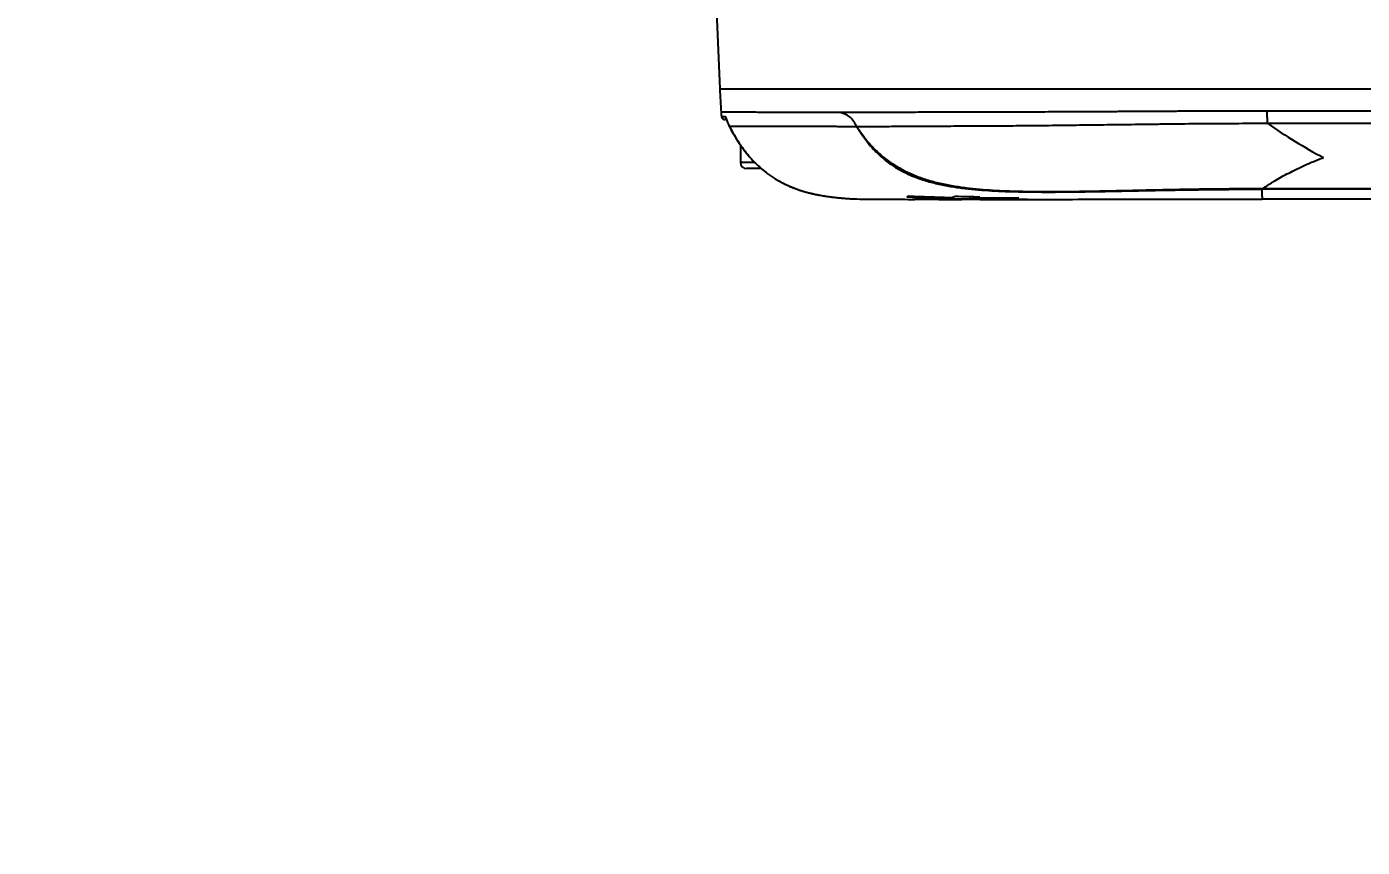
# Model space of a CAD drawing. Header units: millimetres. Extents: x 5828 to 6704, y 123 to 421.
# Drawn here: x 6522.42 to 6527.86, y 208.55 to 211.9 of the extents above; entities that cross this region are included whole.
import ezdxf

# ---------------------------------------------------------------- set-up
doc = ezdxf.new("R2010")
doc.units = ezdxf.units.MM
for name, color, linetype in [('外形图', 7, 'Continuous'), ('尺寸标注', 7, 'Continuous'), ('运动范围', 7, 'Continuous')]:
    doc.layers.add(name, color=color, linetype=linetype)
doc.styles.add('微软雅黑', font='msyh.ttc', dxfattribs={"height": 1.5})
doc.dimstyles.new('尺寸标注_1_20比例', dxfattribs={"dimtxt": 1.5, "dimasz": 1.25, "dimexe": 0.5, "dimexo": 0.4, "dimgap": 0.5, "dimtad": 1, "dimdec": 1, "dimlfac": 20, "dimdsep": 46, "dimtxsty": '微软雅黑', "dimcen": 0.09, "dimadec": 0, "dimazin": 0, "dimtp": 0.01, "dimtm": 0.01, "dimtfac": 1, "dimtdec": 1, "dimtofl": 0, "dimtmove": 0, "dimatfit": 3, "dimfxl": 1, "dimtolj": 1, "dimarcsym": 0})

# ---------------------------------------------------------------- blocks, each defined once
blk = doc.blocks.new('*D1146')
at = {"layer": 'Defpoints', "color": 0}
for p in [(6488.2514, 214.3423), (6559.4529, 214.3423), (6635.7237, 214.3423), (6618.6004, 203.913), (6564.9841, 201.5194)]:
    blk.add_point(p, dxfattribs=at)
at = {"layer": '尺寸标注', "color": 0, "lineweight": -2}
blk.add_arc((6559.4529, 214.3423), 13.965, 185.13022, 344.86978, dxfattribs=at)
at = {"layer": '尺寸标注', "color": 0}
for points in [[(6545.7519, 213.1029), (6545.3356, 213.0842), (6545.4878, 214.3423)], [(6573.1371, 210.6519), (6572.7305, 210.7426), (6573.2057, 211.9173)]]:
    blk.add_solid(points, dxfattribs=at)
at = {"layer": '尺寸标注', "color": 0, "insert": (6555.4094, 202.3101), "char_height": 1.5, "attachment_point": 5, "rotation": 341.4248, "style": '微软雅黑'}
blk.add_mtext('\\A1;{\\fAlibaba PuHuiTi 3.0 55 Regular|b0|i0|c134|p18;+\\A1;170%%d}', dxfattribs=at)

msp = doc.modelspace()

# ---------------------------------------------------------------- linework, layer by layer
at = {"layer": '外形图', "linetype": 'ByBlock'}
for p, q in [((6525.2244, 212.0729), (6525.2438, 211.6423)), ((6525.2438, 211.6423), (6539.6504, 211.6423)), ((6525.2485, 211.5468), (6525.2485, 211.5469)), ((6525.2488, 211.5426), (6525.249, 211.5404)), ((6525.2504, 211.5297), (6525.2653, 211.5297)), ((6525.2708, 211.5173), (6525.2652, 211.5173)), ((6525.2683, 211.5235), (6525.2684, 211.5232)), ((6525.2688, 211.5224), (6525.2689, 211.5221)), ((6525.2689, 211.5221), (6525.2691, 211.5217)), ((6525.2691, 211.5217), (6525.2693, 211.5212)), ((6525.2693, 211.5212), (6525.2695, 211.5207)), ((6525.2695, 211.5207), (6525.2698, 211.5198)), ((6525.2698, 211.5198), (6525.2704, 211.5183)), ((6525.2704, 211.5183), (6525.2726, 211.5125)), ((6525.2723, 211.5131), (6525.2732, 211.5107)), ((6525.2732, 211.5107), (6525.274, 211.5088)), ((6525.2737, 211.5095), (6525.2753, 211.5056)), ((6525.2748, 211.5069), (6525.2753, 211.5055)), ((6525.2753, 211.5055), (6525.2759, 211.5041)), ((6525.2759, 211.5041), (6525.2765, 211.5026)), ((6525.2765, 211.5026), (6525.2771, 211.5012)), ((6525.2771, 211.5012), (6525.2777, 211.4997)), ((6525.2777, 211.4997), (6525.2784, 211.4982)), ((6525.2784, 211.4982), (6525.2791, 211.4967)), ((6525.2791, 211.4968), (6525.2791, 211.4967)), ((6525.2818, 211.4909), (6525.2827, 211.4891)), ((6525.2828, 211.4891), (6525.2827, 211.4891)), ((6525.2866, 211.4818), (6525.2871, 211.4808)), ((6525.3279, 211.4135), (6525.3279, 211.3423)), ((6525.3861, 211.3423), (6525.3279, 211.3423)), ((6525.4127, 211.3173), (6525.3529, 211.3173)), ((6525.4404, 211.2952), (6525.4411, 211.2946)), ((6525.4451, 211.2917), (6525.4491, 211.2889)), ((6525.4959, 211.2607), (6525.4959, 211.2606)), ((6527.455, 211.2333), (6528.4178, 211.2358)), ((6527.4587, 211.2364), (6528.4248, 211.2388)), ((6525.6522, 211.2085), (6525.6582, 211.2074)), ((6525.6582, 211.2074), (6525.6641, 211.2064)), ((6525.6641, 211.2064), (6525.6699, 211.2054)), ((6525.6699, 211.2054), (6525.6757, 211.2045)), ((6525.6757, 211.2045), (6525.6814, 211.2037)), ((6525.6814, 211.2037), (6525.6869, 211.2029)), ((6525.6869, 211.2029), (6525.6924, 211.2022)), ((6525.6924, 211.2022), (6525.6977, 211.2015)), ((6525.6977, 211.2015), (6525.703, 211.2008)), ((6525.7106, 211.1999), (6525.7155, 211.1994)), ((6525.7155, 211.1994), (6525.7227, 211.1986)), ((6525.7227, 211.1986), (6525.7296, 211.1979)), ((6525.7296, 211.1979), (6525.7361, 211.1973)), ((6525.7361, 211.1973), (6525.7423, 211.1968)), ((6525.7423, 211.1968), (6525.75, 211.1961)), ((6525.75, 211.1961), (6525.7562, 211.1956)), ((6525.7562, 211.1956), (6525.7636, 211.1951)), ((6525.7636, 211.1951), (6525.7716, 211.1945)), ((6525.7716, 211.1945), (6525.7797, 211.194)), ((6525.7797, 211.194), (6525.7906, 211.1934)), ((6526.0395, 211.1916), (6526.0396, 211.1927)), ((6526.0395, 211.1927), (6526.1373, 211.1923)), ((6526.0395, 211.192), (6526.0395, 211.1927)), ((6526.0395, 211.1916), (6526.0395, 211.192)), ((6526.1372, 211.1923), (6526.1373, 211.1917)), ((6526.1373, 211.1923), (6526.1373, 211.1915)), ((6526.1373, 211.1915), (6526.2218, 211.1914)), ((6526.1806, 211.1974), (6526.1808, 211.1998)), ((6526.1808, 211.1998), (6526.1893, 211.1996)), ((6526.2218, 211.1914), (6526.2257, 211.1915)), ((6526.3059, 211.1915), (6526.2257, 211.1915)), ((6526.2649, 211.1938), (6526.2641, 211.2029)), ((6526.2802, 211.1963), (6526.2797, 211.2026)), ((6526.2889, 211.1982), (6526.2885, 211.2025)), ((6526.3059, 211.1915), (6526.3058, 211.192)), ((6526.3059, 211.1914), (6526.3921, 211.1915)), ((6526.3059, 211.1914), (6526.3059, 211.1915)), ((6526.3181, 211.1917), (6526.3181, 211.192)), ((6526.4974, 211.1917), (6526.3181, 211.1917)), ((6526.3297, 211.1914), (6526.3227, 211.1914)), ((6526.3447, 211.1914), (6526.3297, 211.1914)), ((6526.3645, 211.1914), (6526.3447, 211.1914)), ((6526.3645, 211.1914), (6526.3645, 211.1914)), ((6526.3921, 211.1914), (6526.3645, 211.1914)), ((6526.3921, 211.1915), (6526.4171, 211.1915)), ((6526.4063, 211.1914), (6526.3921, 211.1914)), ((6526.4063, 211.1914), (6526.4063, 211.1915)), ((6526.4171, 211.1915), (6526.4857, 211.1915)), ((6526.4545, 211.1957), (6526.4544, 211.1973)), ((6526.4857, 211.1915), (6526.4974, 211.1915)), ((6526.4973, 211.1921), (6526.4974, 211.1921)), ((6526.4974, 211.1917), (6526.4973, 211.1921)), ((6526.4974, 211.1921), (6526.4974, 211.1917)), ((6526.4974, 211.1915), (6526.6604, 211.1917)), ((6527.4551, 211.2027), (6527.455, 211.1923)), ((6528.4774, 211.1923), (6527.455, 211.1923))]:
    msp.add_line(p, q, dxfattribs=at)
for points in [[(6525.2485, 211.5469), (6525.2486, 211.5448), (6525.2488, 211.5426)], [(6525.249, 211.5404), (6525.2492, 211.5383), (6525.2494, 211.5361)], [(6525.2494, 211.5361), (6525.2497, 211.534), (6525.25, 211.5319), (6525.2504, 211.5297)], [(6525.2504, 211.5297), (6525.2505, 211.5294), (6525.2505, 211.529), (6525.2506, 211.5286), (6525.2507, 211.5282)], [(6525.2507, 211.5282), (6525.2509, 211.5279), (6525.251, 211.5275), (6525.2511, 211.5271), (6525.2512, 211.5267), (6525.2514, 211.5264), (6525.2516, 211.526), (6525.2517, 211.5256), (6525.2519, 211.5253), (6525.2521, 211.5249), (6525.2523, 211.5246), (6525.2525, 211.5243), (6525.2527, 211.5239), (6525.253, 211.5236), (6525.2532, 211.5233), (6525.2534, 211.523), (6525.2537, 211.5227), (6525.2539, 211.5224), (6525.2542, 211.5221), (6525.2545, 211.5218), (6525.2548, 211.5215), (6525.2551, 211.5212), (6525.2554, 211.521), (6525.2557, 211.5207), (6525.256, 211.5205), (6525.2563, 211.5202), (6525.2566, 211.52), (6525.2569, 211.5198), (6525.2573, 211.5196), (6525.2576, 211.5193), (6525.258, 211.5192), (6525.2583, 211.519), (6525.2587, 211.5188), (6525.259, 211.5186), (6525.2594, 211.5185), (6525.2597, 211.5183), (6525.2601, 211.5182), (6525.2605, 211.518), (6525.2609, 211.5179), (6525.2613, 211.5178), (6525.2616, 211.5177), (6525.262, 211.5176), (6525.2624, 211.5175), (6525.2628, 211.5175), (6525.2632, 211.5174), (6525.2636, 211.5174), (6525.264, 211.5173), (6525.2644, 211.5173), (6525.2648, 211.5173), (6525.2652, 211.5173)], [(6525.2537, 211.5227), (6525.2539, 211.5224), (6525.2542, 211.5221), (6525.2545, 211.5218), (6525.2548, 211.5215), (6525.2551, 211.5212), (6525.2554, 211.521), (6525.2557, 211.5207), (6525.256, 211.5205), (6525.2563, 211.5202), (6525.2566, 211.52), (6525.2569, 211.5198), (6525.2573, 211.5196), (6525.2576, 211.5193), (6525.258, 211.5192), (6525.2583, 211.519), (6525.2587, 211.5188), (6525.259, 211.5186), (6525.2594, 211.5185), (6525.2597, 211.5183), (6525.2601, 211.5182), (6525.2605, 211.518), (6525.2609, 211.5179), (6525.2613, 211.5178), (6525.2616, 211.5177), (6525.262, 211.5176), (6525.2624, 211.5175), (6525.2628, 211.5175), (6525.2632, 211.5174), (6525.2636, 211.5174), (6525.264, 211.5173), (6525.2644, 211.5173), (6525.2648, 211.5173), (6525.2652, 211.5173)], [(6525.2683, 211.5235), (6525.2683, 211.5235), (6525.2683, 211.5235), (6525.2683, 211.5235), (6525.2683, 211.5235), (6525.2683, 211.5234), (6525.2683, 211.5234)], [(6525.2684, 211.5232), (6525.2684, 211.5232), (6525.2685, 211.5231), (6525.2685, 211.523), (6525.2686, 211.5229), (6525.2686, 211.5227), (6525.2687, 211.5226), (6525.2688, 211.5224)], [(6525.2791, 211.4967), (6525.2799, 211.4948), (6525.2808, 211.4928)], [(6525.2791, 211.4967), (6525.2799, 211.4948), (6525.2808, 211.4928), (6525.2818, 211.4909), (6525.2827, 211.4891)], [(6525.2827, 211.4891), (6525.2866, 211.4818), (6525.2905, 211.4746), (6525.2943, 211.4677), (6525.2981, 211.461), (6525.3019, 211.4545), (6525.3057, 211.4481), (6525.3094, 211.4419), (6525.3132, 211.4359)], [(6525.3132, 211.4359), (6525.3169, 211.43), (6525.3206, 211.4243), (6525.3244, 211.4187), (6525.3279, 211.4135)], [(6525.3169, 211.43), (6525.3206, 211.4243), (6525.3244, 211.4187), (6525.3281, 211.4132), (6525.3318, 211.4079), (6525.3355, 211.4027), (6525.3391, 211.3977), (6525.3428, 211.3927), (6525.3465, 211.3879), (6525.3502, 211.3832), (6525.3538, 211.3786), (6525.3575, 211.3741), (6525.3612, 211.3697), (6525.3649, 211.3654), (6525.3686, 211.3611), (6525.3723, 211.357), (6525.376, 211.3529), (6525.3797, 211.349), (6525.3834, 211.3451), (6525.3871, 211.3412), (6525.3909, 211.3375), (6525.3946, 211.3338), (6525.3984, 211.3302), (6525.4022, 211.3267), (6525.406, 211.3232), (6525.4098, 211.3198)], [(6525.4098, 211.3198), (6525.4136, 211.3165), (6525.4175, 211.3132), (6525.4214, 211.3099), (6525.4252, 211.3068), (6525.4292, 211.3037), (6525.4331, 211.3006), (6525.4371, 211.2976), (6525.4411, 211.2946), (6525.4451, 211.2917), (6525.4492, 211.2889)], [(6525.4491, 211.2889), (6525.4532, 211.2861), (6525.4574, 211.2833), (6525.4615, 211.2806), (6525.4657, 211.278), (6525.4699, 211.2753), (6525.4741, 211.2728), (6525.4784, 211.2702), (6525.4828, 211.2678), (6525.4871, 211.2653), (6525.4915, 211.2629), (6525.4959, 211.2606)], [(6525.4959, 211.2606), (6525.4993, 211.2589), (6525.5026, 211.2572), (6525.506, 211.2555), (6525.5094, 211.2539), (6525.5127, 211.2523), (6525.5161, 211.2507), (6525.5195, 211.2491), (6525.5228, 211.2476), (6525.5262, 211.2461), (6525.5295, 211.2447), (6525.5329, 211.2433), (6525.5362, 211.2419), (6525.5396, 211.2405), (6525.5429, 211.2392), (6525.5462, 211.2379), (6525.5496, 211.2366), (6525.5529, 211.2354), (6525.5562, 211.2342), (6525.5595, 211.233), (6525.5628, 211.2318), (6525.5661, 211.2307), (6525.5694, 211.2295), (6525.5727, 211.2284), (6525.576, 211.2274), (6525.5793, 211.2263), (6525.5826, 211.2253), (6525.5858, 211.2243), (6525.5891, 211.2234), (6525.5923, 211.2224), (6525.5956, 211.2215), (6525.5988, 211.2206), (6525.6021, 211.2197), (6525.6053, 211.2189), (6525.6085, 211.218), (6525.6117, 211.2172), (6525.6149, 211.2164), (6525.6181, 211.2157), (6525.6212, 211.2149), (6525.6244, 211.2142), (6525.6275, 211.2135), (6525.6307, 211.2128), (6525.6338, 211.2121), (6525.6369, 211.2115), (6525.64, 211.2108), (6525.6431, 211.2102), (6525.6461, 211.2096), (6525.6522, 211.2085)], [(6525.703, 211.2008), (6525.7056, 211.2005), (6525.7106, 211.1999)], [(6525.7906, 211.1934), (6525.8018, 211.1931), (6525.8145, 211.1929), (6525.8269, 211.1927)]]:
    msp.add_lwpolyline(points, dxfattribs=at)
for centre, radius, start, end in [((6580.5279, 214.3423), 55.35, 182.79603, 182.89488), ((6525.3912, 211.5541), 0.1429, 182.9054, 185.1191), ((6525.3912, 211.5541), 0.1428, 185.1192, 185.2638), ((6525.3912, 211.5541), 0.1429, 185.2639, 187.4408), ((6525.3912, 211.5541), 0.1428, 187.4409, 187.5889), ((6525.3912, 211.5541), 0.1429, 187.5889, 189.812), ((6525.2652, 211.5323), 0.015, 189.8123, 269.9999), ((6525.2801, 211.5323), 0.015, 189.8223, 220.5711), ((6525.4088, 211.5548), 0.1421, 204.0984, 207.5172), ((6528.8114, 213.4225), 2.3388, 235.2518, 241.7644), ((6525.3529, 211.3423), 0.025, 180, 270), ((6525.9521, 211.348), 0.1559, 290.2942, 293.7633), ((6526.2986, 219.4337), 8.2371, 267.96576, 269.1788), ((6526.3023, 217.345), 6.1464, 267.32099, 268.86756), ((6526.1281, 211.4264), 0.2349, 279.0965, 282.9008), ((6526.3618, 233.8563), 22.6627, 269.50313, 269.75499), ((6526.1348, 211.3998), 0.2075, 285.23, 289.6627), ((6526.4083, 218.0243), 6.8229, 268.28945, 269.12623), ((6526.2218, 211.3374), 0.146, 271.5164, 275.3394), ((6526.3632, 318.3556), 107.1637, 269.931666, 270.07172), ((6526.2294, 211.4591), 0.2677, 277.6123, 280.9337), ((6526.4617, 236.3368), 25.1411, 269.58632, 269.98362), ((6526.2348, 211.4349), 0.2429, 282.8854, 286.6207), ((6526.4725, 230.4917), 19.2945, 269.45494, 269.97264), ((6526.304, 211.574), 0.3826, 270.2752, 272.1059), ((6526.4021, 214.7084), 3.517, 270.0679, 270.2439), ((6526.4054, 211.4833), 0.2918, 279.6864, 281.434)]:
    msp.add_arc(centre, radius, start, end, dxfattribs=at)
for points, knots in [([(6525.7357, 211.5461), (6525.7166, 211.5462), (6525.6796, 211.5464), (6525.6258, 211.5464), (6525.5753, 211.5463), (6525.5281, 211.5461), (6525.4845, 211.5461), (6525.4444, 211.5463), (6525.4079, 211.5466), (6525.3797, 211.5469), (6525.3591, 211.547), (6525.345, 211.5471), (6525.3319, 211.5472), (6525.3197, 211.5473), (6525.3084, 211.5473), (6525.2981, 211.5473), (6525.2888, 211.5472), (6525.2805, 211.5472), (6525.2731, 211.5471), (6525.2675, 211.5471), (6525.2636, 211.547), (6525.261, 211.547), (6525.2586, 211.547), (6525.2565, 211.5469), (6525.2547, 211.5469), (6525.2531, 211.5469), (6525.2519, 211.5469), (6525.251, 211.5469), (6525.2505, 211.5469), (6525.25, 211.5469), (6525.2496, 211.5469), (6525.2493, 211.5469), (6525.249, 211.5469), (6525.2488, 211.5469), (6525.2487, 211.5469), (6525.2486, 211.5469), (6525.2486, 211.5469), (6525.2485, 211.5469), (6525.2485, 211.5469), (6525.2485, 211.5469), (6525.2485, 211.5469)], [0, 0, 0, 0, 0.117228, 0.227819, 0.331571, 0.428323, 0.51796, 0.60036, 0.67536, 0.742804, 0.77365, 0.802564, 0.829537, 0.854562, 0.877631, 0.898735, 0.917865, 0.935014, 0.950174, 0.963339, 0.969172, 0.974503, 0.979331, 0.983656, 0.987476, 0.990791, 0.993598, 0.994812, 0.995898, 0.996857, 0.997689, 0.998393, 0.99897, 0.999419, 0.999596, 0.99974, 0.999853, 0.999934, 0.999982, 1, 1, 1, 1]), ([(6527.4759, 211.5515), (6527.4552, 211.5515), (6527.4241, 211.5514), (6527.3827, 211.5513), (6527.3207, 211.5513), (6527.2483, 211.5513), (6527.1658, 211.5511), (6527.1042, 211.5508), (6527.0429, 211.5504), (6526.982, 211.5501), (6526.9214, 211.5497), (6526.8612, 211.5494), (6526.8015, 211.5492), (6526.723, 211.5488), (6526.6263, 211.5483), (6526.5124, 211.5478), (6526.4016, 211.5473), (6526.294, 211.5472), (6526.2066, 211.5471), (6526.1387, 211.5471), (6526.0892, 211.5469), (6526.0409, 211.5467), (6525.9937, 211.5465), (6525.9477, 211.5463), (6525.9028, 211.5462), (6525.8662, 211.5462), (6525.8375, 211.5463), (6525.8165, 211.5464), (6525.7958, 211.5464), (6525.7689, 211.5464), (6525.7489, 211.5462), (6525.7357, 211.5461)], [0, 0, 0, 0, 0.035687, 0.053531, 0.071376, 0.142686, 0.17822, 0.213616, 0.248849, 0.283898, 0.318732, 0.353322, 0.387639, 0.421658, 0.48869, 0.554206, 0.617996, 0.67986, 0.739603, 0.768617, 0.797025, 0.824808, 0.851942, 0.878409, 0.904188, 0.929259, 0.941522, 0.9536, 0.965489, 0.977187, 1, 1, 1, 1]), ([(6525.8012, 211.4876), (6525.801, 211.4887), (6525.8005, 211.4904), (6525.7996, 211.4925), (6525.7989, 211.4941), (6525.7981, 211.4957), (6525.7971, 211.4978), (6525.7957, 211.5004), (6525.794, 211.5035), (6525.7917, 211.5075), (6525.7885, 211.5121), (6525.7845, 211.5173), (6525.7803, 211.5219), (6525.7759, 211.5259), (6525.7701, 211.5304), (6525.7641, 211.5342), (6525.758, 211.5372), (6525.7535, 211.5392), (6525.749, 211.541), (6525.7445, 211.5427), (6525.7401, 211.5444), (6525.7372, 211.5456), (6525.7357, 211.5461)], [0, 0, 0, 0, 0.036545, 0.055622, 0.074917, 0.09421, 0.1135, 0.152123, 0.190581, 0.228692, 0.303289, 0.374957, 0.443031, 0.507402, 0.568587, 0.683705, 0.738596, 0.792226, 0.84491, 0.896943, 0.948624, 1, 1, 1, 1]), ([(6537.1463, 211.5688), (6537.1212, 211.5669), (6537.0835, 211.5643), (6537.0331, 211.5614), (6536.9828, 211.5589), (6536.9198, 211.5565), (6536.8443, 211.5544), (6536.7687, 211.5531), (6536.6931, 211.5523), (6536.6175, 211.5519), (6536.5419, 211.5517), (6536.4663, 211.5518), (6536.3907, 211.5519), (6536.3151, 211.552), (6536.2394, 211.5521), (6536.1638, 211.5521), (6536.063, 211.552), (6535.937, 211.5519), (6535.7858, 211.5519), (6535.6346, 211.552), (6535.4834, 211.552), (6535.3322, 211.552), (6535.181, 211.5519), (6534.9794, 211.5519), (6534.7275, 211.5519), (6534.4251, 211.5519), (6534.0219, 211.5519), (6533.518, 211.5519), (6532.9134, 211.5519), (6532.3088, 211.5519), (6531.7043, 211.5519), (6531.0999, 211.5519), (6530.4955, 211.5518), (6529.8913, 211.5518), (6529.2872, 211.5518), (6528.6833, 211.5517), (6528.0795, 211.5517), (6527.6771, 211.5516), (6527.4759, 211.5515)], [0, 0, 0, 0, 0.007818, 0.011727, 0.015636, 0.023453, 0.031271, 0.039089, 0.046907, 0.054725, 0.062542, 0.07036, 0.078178, 0.085996, 0.093813, 0.101631, 0.109449, 0.125084, 0.140719, 0.156354, 0.171988, 0.187623, 0.203257, 0.218891, 0.250159, 0.281425, 0.312691, 0.375219, 0.437742, 0.500259, 0.562768, 0.625269, 0.687759, 0.750238, 0.812704, 0.875154, 0.937587, 1, 1, 1, 1]), ([(6527.4783, 211.5008), (6527.4781, 211.5022), (6527.4777, 211.5052), (6527.4773, 211.5102), (6527.4769, 211.5158), (6527.4764, 211.5245), (6527.4761, 211.5365), (6527.476, 211.5464), (6527.476, 211.5515)], [0, 0, 0, 0, 0.082033, 0.180027, 0.292425, 0.417408, 0.696804, 1, 1, 1, 1]), ([(6525.2653, 211.5297), (6525.2655, 211.5297), (6525.2657, 211.5296), (6525.266, 211.5293), (6525.2663, 211.5288), (6525.2668, 211.528), (6525.2674, 211.5267), (6525.268, 211.5252), (6525.269, 211.5226), (6525.2704, 211.5188), (6525.2722, 211.5138), (6525.2743, 211.5083), (6525.2766, 211.5026), (6525.2783, 211.4987), (6525.2791, 211.4968)], [0, 0, 0, 0, 0.012603, 0.021748, 0.033064, 0.062418, 0.100774, 0.14768, 0.202318, 0.331614, 0.481965, 0.64709, 0.821364, 1, 1, 1, 1]), ([(6527.4784, 211.5008), (6527.4588, 211.5008), (6527.4195, 211.5007), (6527.3606, 211.5004), (6527.3115, 211.5002), (6527.2722, 211.5), (6527.2428, 211.4998), (6527.2134, 211.4997), (6527.1743, 211.4994), (6527.1256, 211.4989), (6527.0769, 211.4983), (6527.0381, 211.4978), (6526.9995, 211.4973), (6526.9514, 211.4967), (6526.8751, 211.4958), (6526.7808, 211.4946), (6526.669, 211.4932), (6526.5596, 211.492), (6526.4527, 211.491), (6526.3488, 211.4903), (6526.248, 211.4898), (6526.1663, 211.4895), (6526.1027, 211.4892), (6526.0566, 211.4889), (6526.0114, 211.4886), (6525.9673, 211.4883), (6525.9313, 211.4882), (6525.903, 211.4881), (6525.8822, 211.4881), (6525.8616, 211.4881), (6525.8349, 211.4881), (6525.8149, 211.4881), (6525.8018, 211.4881)], [0, 0, 0, 0, 0.035133, 0.070275, 0.105408, 0.122965, 0.14051, 0.158038, 0.175543, 0.210469, 0.245259, 0.262599, 0.279899, 0.31437, 0.348642, 0.416473, 0.483178, 0.548541, 0.61235, 0.674408, 0.734532, 0.792534, 0.820682, 0.848233, 0.875169, 0.901471, 0.927122, 0.939699, 0.952107, 0.964343, 0.976403, 1, 1, 1, 1]), ([(6531.0066, 211.5017), (6530.7124, 211.5017), (6530.1242, 211.5016), (6529.389, 211.5015), (6528.8744, 211.5014), (6528.5804, 211.5013), (6528.36, 211.5013), (6528.1395, 211.5012), (6527.8457, 211.5011), (6527.6253, 211.5009), (6527.4784, 211.5008)], [0, 0, 0, 0, 0.250126, 0.500178, 0.625172, 0.68766, 0.750141, 0.812617, 0.875085, 1, 1, 1, 1]), ([(6525.8012, 211.4876), (6525.7842, 211.4878), (6525.759, 211.488), (6525.7257, 211.4882), (6525.7015, 211.4884), (6525.6779, 211.4884), (6525.6476, 211.4885), (6525.598, 211.4885), (6525.5439, 211.4883), (6525.493, 211.4883), (6525.4491, 211.4886), (6525.4088, 211.4889), (6525.3721, 211.4892), (6525.3488, 211.4893), (6525.3282, 211.4894), (6525.3106, 211.4894), (6525.2957, 211.4893), (6525.2868, 211.4892), (6525.2828, 211.4891)], [0, 0, 0, 0, 0.098431, 0.146112, 0.192743, 0.238289, 0.282726, 0.368194, 0.525044, 0.596197, 0.662349, 0.779139, 0.829578, 0.874626, 0.914234, 0.948358, 0.976959, 1, 1, 1, 1]), ([(6525.2828, 211.4891), (6525.289, 211.4774), (6525.3017, 211.4542), (6525.3227, 211.4205), (6525.3458, 211.3882), (6525.3711, 211.3576), (6525.3988, 211.3291), (6525.4289, 211.3032), (6525.4613, 211.2801), (6525.4842, 211.2668), (6525.4959, 211.2607)], [0, 0, 0, 0, 0.12501, 0.250018, 0.375023, 0.500023, 0.625019, 0.750013, 0.875005, 1, 1, 1, 1]), ([(6525.8012, 211.4876), (6525.8024, 211.4857), (6525.8049, 211.4819), (6525.8086, 211.4762), (6525.8123, 211.4705), (6525.8161, 211.4648), (6525.82, 211.4592), (6525.8252, 211.4518), (6525.8318, 211.4426), (6525.8401, 211.4317), (6525.8514, 211.4175), (6525.8662, 211.4003), (6525.8851, 211.3806), (6525.9051, 211.3621), (6525.9263, 211.345), (6525.9486, 211.3292), (6525.9718, 211.3149), (6525.9958, 211.302), (6526.0205, 211.2906), (6526.0542, 211.277), (6526.0974, 211.2631), (6526.1504, 211.2504), (6526.204, 211.241), (6526.258, 211.2342), (6526.3122, 211.2293), (6526.3665, 211.226), (6526.4209, 211.2237), (6526.4753, 211.2224), (6526.5297, 211.2217), (6526.6022, 211.2214), (6526.693, 211.2222), (6526.8018, 211.224), (6526.9106, 211.2261), (6527.0195, 211.2283), (6527.1284, 211.2302), (6527.2372, 211.2317), (6527.3461, 211.2328), (6527.4187, 211.2332), (6527.455, 211.2333)], [0, 0, 0, 0, 0.003911, 0.007821, 0.011732, 0.015642, 0.019553, 0.023464, 0.031285, 0.039106, 0.046927, 0.062568, 0.078209, 0.09385, 0.109491, 0.125131, 0.14077, 0.156407, 0.172042, 0.187674, 0.218919, 0.250155, 0.281384, 0.312613, 0.343842, 0.375074, 0.406309, 0.437546, 0.468785, 0.500025, 0.562511, 0.625001, 0.687496, 0.749995, 0.812496, 0.874998, 0.9375, 1, 1, 1, 1]), ([(6525.8018, 211.4881), (6525.803, 211.4862), (6525.8055, 211.4824), (6525.8093, 211.4768), (6525.8132, 211.4712), (6525.8171, 211.4656), (6525.8211, 211.4601), (6525.8265, 211.4528), (6525.8361, 211.4402), (6525.8505, 211.4227), (6525.8688, 211.4025), (6525.8882, 211.3834), (6525.9087, 211.3655), (6525.9302, 211.3488), (6525.9601, 211.3283), (6525.9996, 211.3061), (6526.0496, 211.2844), (6526.1013, 211.2672), (6526.1541, 211.2539), (6526.2076, 211.244), (6526.2616, 211.2368), (6526.3158, 211.2316), (6526.3701, 211.2281), (6526.4245, 211.2257), (6526.479, 211.2243), (6526.5334, 211.2236), (6526.606, 211.2233), (6526.6967, 211.2241), (6526.8055, 211.226), (6526.9144, 211.2284), (6527.0232, 211.2307), (6527.1321, 211.2329), (6527.2772, 211.2352), (6527.3861, 211.2362), (6527.4587, 211.2364)], [0, 0, 0, 0, 0.003909, 0.007817, 0.011725, 0.015633, 0.019541, 0.023448, 0.031262, 0.046887, 0.062507, 0.078123, 0.093735, 0.109343, 0.124951, 0.156156, 0.187375, 0.21861, 0.249858, 0.281114, 0.312374, 0.343633, 0.374892, 0.40615, 0.437407, 0.468663, 0.499918, 0.562426, 0.624934, 0.68744, 0.749948, 0.812456, 0.874966, 1, 1, 1, 1]), ([(6527.4587, 211.2364), (6527.4623, 211.2389), (6527.4698, 211.2441), (6527.4814, 211.2518), (6527.4937, 211.2595), (6527.5111, 211.2702), (6527.5344, 211.2836), (6527.5642, 211.2995), (6527.5962, 211.3154), (6527.6245, 211.3285), (6527.6481, 211.3389), (6527.6666, 211.3467), (6527.6856, 211.3545), (6527.6984, 211.3595), (6527.705, 211.362)], [0, 0, 0, 0, 0.048287, 0.098556, 0.150854, 0.205128, 0.31951, 0.441486, 0.570793, 0.707157, 0.777904, 0.850308, 0.92436, 1, 1, 1, 1]), ([(6525.496, 211.2607), (6525.5046, 211.2562), (6525.522, 211.2477), (6525.5487, 211.2367), (6525.5756, 211.2273), (6525.6022, 211.2195), (6525.6283, 211.2132), (6525.6533, 211.2081), (6525.677, 211.2042), (6525.6991, 211.2012), (6525.7192, 211.1989), (6525.7372, 211.1972), (6525.7527, 211.1959), (6525.7641, 211.1951), (6525.7718, 211.1945), (6525.7767, 211.1942), (6525.7807, 211.194), (6525.7841, 211.1938), (6525.7868, 211.1936), (6525.7885, 211.1935), (6525.7896, 211.1934), (6525.7901, 211.1934), (6525.7904, 211.1934), (6525.7906, 211.1934), (6525.7906, 211.1934)], [0, 0, 0, 0, 0.095609, 0.190619, 0.284273, 0.375706, 0.463994, 0.5482, 0.627404, 0.70075, 0.767446, 0.826783, 0.878142, 0.920995, 0.93909, 0.954902, 0.96839, 0.979521, 0.988266, 0.994604, 0.996865, 0.998519, 0.999564, 1, 1, 1, 1]), ([(6527.4587, 211.2364), (6527.4584, 211.236), (6527.4578, 211.2352), (6527.4567, 211.2341), (6527.4557, 211.2334), (6527.455, 211.2333)], [0, 0, 0, 0, 0.304573, 0.569507, 1, 1, 1, 1]), ([(6527.4551, 211.2027), (6527.4551, 211.2046), (6527.4552, 211.2088), (6527.4552, 211.2158), (6527.4551, 211.2241), (6527.455, 211.2301), (6527.455, 211.2333)], [0, 0, 0, 0, 0.188026, 0.41735, 0.688004, 1, 1, 1, 1]), ([(6525.8269, 211.1927), (6525.8441, 211.1924), (6525.8788, 211.1921), (6525.9314, 211.1919), (6525.9851, 211.1917), (6526.0212, 211.1917), (6526.0395, 211.1916)], [0, 0, 0, 0, 0.242316, 0.489541, 0.74196, 1, 1, 1, 1]), ([(6526.1373, 211.1917), (6526.1373, 211.1917), (6526.1372, 211.1917), (6526.1372, 211.1917), (6526.137, 211.1917), (6526.1369, 211.1917), (6526.1366, 211.1917), (6526.1364, 211.1917), (6526.136, 211.1918), (6526.1355, 211.1918), (6526.1347, 211.1918), (6526.1335, 211.1919), (6526.132, 211.1919), (6526.1302, 211.1919), (6526.1281, 211.192), (6526.1257, 211.192), (6526.1229, 211.1921), (6526.1184, 211.1922), (6526.1118, 211.1923), (6526.1062, 211.1924), (6526.1032, 211.1924)], [0, 0, 0, 0, 0.00098, 0.003228, 0.006836, 0.011866, 0.018371, 0.0264, 0.036003, 0.04724, 0.074904, 0.109967, 0.152989, 0.204582, 0.265418, 0.336168, 0.417456, 0.509868, 0.730258, 1, 1, 1, 1]), ([(6526.6604, 211.1917), (6526.719, 211.1917), (6526.8409, 211.1919), (6527.1057, 211.1922), (6527.312, 211.1923), (6527.455, 211.1923)], [0, 0, 0, 0, 0.2211, 0.460208, 1, 1, 1, 1])]:
    msp.add_open_spline(points, degree=3, knots=knots, dxfattribs=at)
at = {"layer": '运动范围'}
msp.add_arc((6559.4529, 214.3423), 60.06, 10, 350, dxfattribs=at)

# ---------------------------------------------------------------- dimensions: what is measured, and where the dimension line sits
at = {"layer": '尺寸标注'}
dim = msp.add_angular_dim_2l(base=(6564.9841, 201.5194), line1=((6635.7237, 214.3423), (6488.2514, 214.3423)), line2=((6559.4529, 214.3423), (6618.6004, 203.913)), text='\\A1;{\\fAlibaba PuHuiTi 3.0 55 Regular|b0|i0|c134|p18;+<>}', dimstyle='尺寸标注_1_20比例', dxfattribs=at)
dim.commit()
dim.dimension.update_dxf_attribs({"geometry": '*D1146', "text_midpoint": (6555.0043, 201.1047), "dimtype": 162})

doc.saveas('drawing.dxf')
